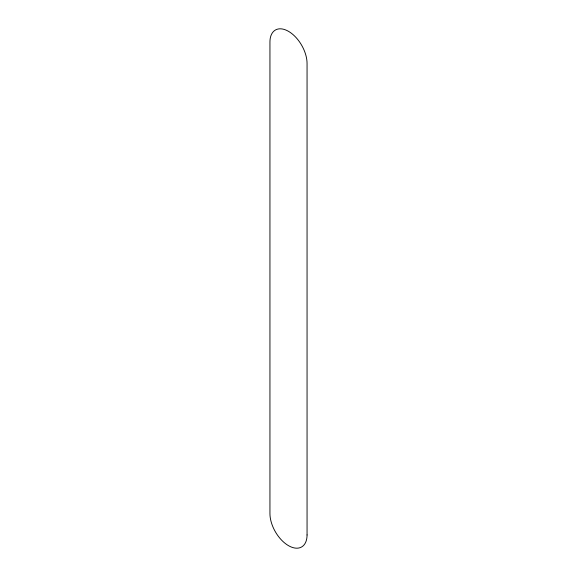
<?xml version="1.0" encoding="UTF-8"?>
<svg xmlns="http://www.w3.org/2000/svg" width="577" height="577" viewBox="0 0 577 577"><rect width="100%" height="100%" fill="white"/><g stroke="black" fill="none" stroke-linecap="round" stroke-linejoin="round"><path stroke-width="0.87" d="M307.058 534.951L307.058 63.484A26.246 15.153 60 0 0 288.5 31.338A26.246 15.153 60 0 0 269.942 42.049L269.942 513.516A26.246 15.153 60 0 0 288.5 545.662A26.246 15.153 60 0 0 307.058 534.951"/></g></svg>
